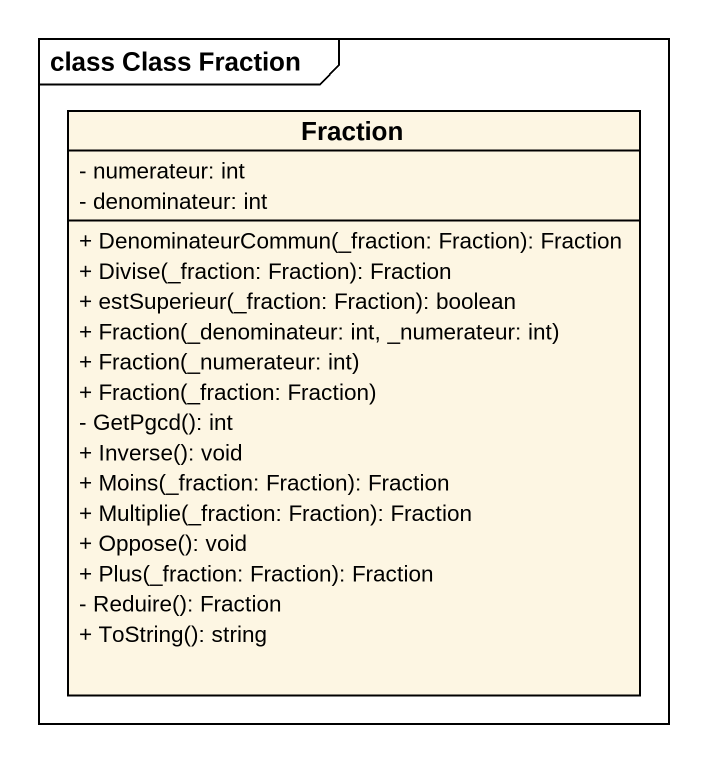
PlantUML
@startuml
mainframe class Class Fraction
hide circle
hide empty members
skinparam classAttributeIconSize 0
class Fraction {
  - numerateur: int
  - denominateur: int
  + DenominateurCommun(_fraction: Fraction): Fraction
  + Divise(_fraction: Fraction): Fraction
  + estSuperieur(_fraction: Fraction): boolean
  + Fraction(_denominateur: int, _numerateur: int)
  + Fraction(_numerateur: int)
  + Fraction(_fraction: Fraction)
  - GetPgcd(): int
  + Inverse(): void
  + Moins(_fraction: Fraction): Fraction
  + Multiplie(_fraction: Fraction): Fraction
  + Oppose(): void
  + Plus(_fraction: Fraction): Fraction
  - Reduire(): Fraction
  + ToString(): string
}
@enduml
